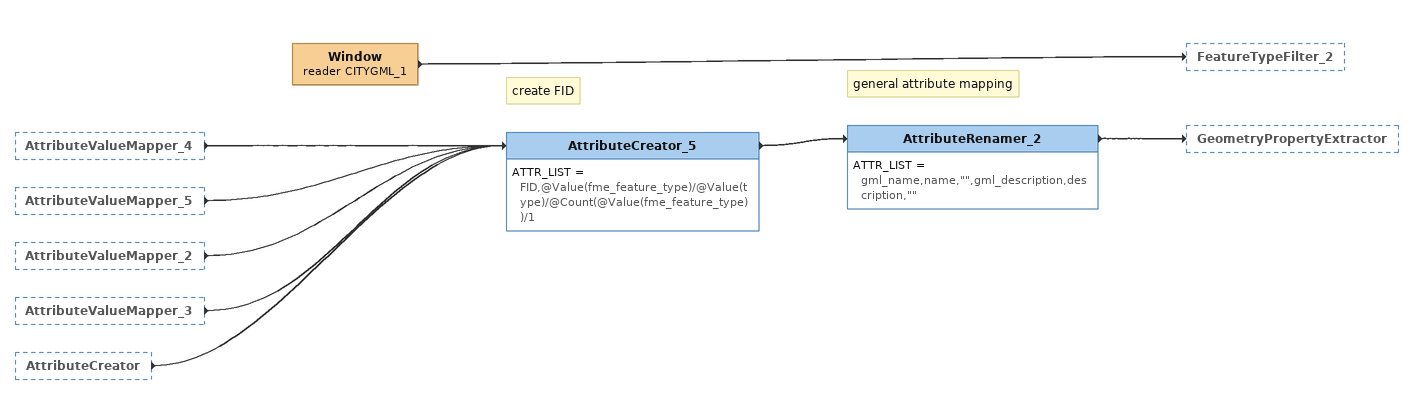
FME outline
AttributeValueMapper_4 [outside]
    -> AttributeCreator_5
AttributeValueMapper_5 [outside]
    -> AttributeCreator_5
AttributeValueMapper_2 [outside]
    -> AttributeCreator_5
AttributeValueMapper_3 [outside]
    -> AttributeCreator_5
AttributeCreator [outside]
    -> AttributeCreator_5
Window (reader CITYGML_1)
    -> FeatureTypeFilter_2
Note: create FID
AttributeCreator_5
    ATTR_LIST = FID,@Value(fme_feature_type)/@Value(type)/@Count(@Value(fme_feature_type))/1
    -> AttributeRenamer_2
Note: general attribute mapping
AttributeRenamer_2
    ATTR_LIST = gml_name,name,"",gml_description,description,""
    -> GeometryPropertyExtractor
